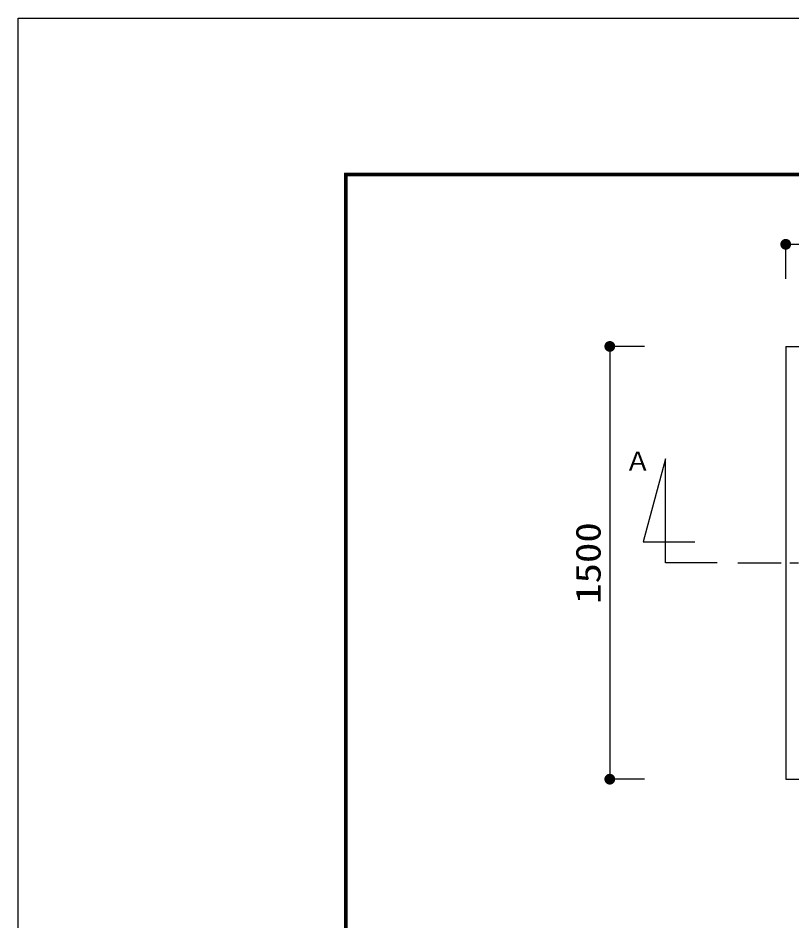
# Model space of a CAD drawing. Units: millimetres, scale not verified. Extents: x -21929 to 8910, y -6308 to 6308.
# Drawn here: x -8910 to -6227, y 3178 to 6308 of the extents above; entities that cross this region are included whole.
import ezdxf
from ezdxf.enums import TextEntityAlignment as Align

# ---------------------------------------------------------------- set-up
doc = ezdxf.new("R2010")
doc.units = ezdxf.units.MM
doc.header["$LTSCALE"] = 30
doc.linetypes.add('CHAIN1', pattern=[8, 5, -1, 1, -1])
for name, color, linetype, lineweight in [('0-1_空気管', 3, 'Continuous', 25), ('0-6_機器', 3, 'Continuous', 25), ('1-6_00クル-フ-6寸法', 132, 'Continuous', 25), ('1-9_図面枠', 7, 'Continuous', 25), ('1-A_Axis_waku', 7, 'Continuous', 25)]:
    doc.layers.add(name, color=color, linetype=linetype, lineweight=lineweight)
doc.styles.add('ＭＳ ゴシック', font='')
doc.styles.get('ＭＳ ゴシック').set_extended_font_data('MS Gothic')

msp = doc.modelspace()

# ---------------------------------------------------------------- linework, layer by layer
at = {"layer": '0-1_空気管', "linetype": 'CHAIN1'}
msp.add_line((-6414.35, 4419.4), (-2810.27, 4419.4), dxfattribs=at)
at = {"layer": '0-1_空気管'}
msp.add_lwpolyline([(-6486.11, 4419.53), (-6666.11, 4419.53), (-6666.11, 4779.53), (-6743.28, 4491.53), (-6563.28, 4491.53)], dxfattribs=at)
at = {"layer": '0-6_機器', "color": 2}
for p, q in [((-6248.7, 5169.4), (-6248.7, 3669.4)), ((-6248.7, 5169.4), (-2868.67, 5169.4)), ((-6248.7, 3669.4), (-2868.67, 3669.4))]:
    msp.add_line(p, q, dxfattribs=at)
at = {"layer": '1-6_00クル-フ-6寸法', "color": 4}
for p, q in [((-6248.7, 5403.25), (-6248.7, 5523.25)), ((-6248.7, 5523.25), (-2868.67, 5523.25)), ((-6738.61, 5169.4), (-6858.61, 5169.4)), ((-6858.61, 5169.4), (-6858.61, 3669.4)), ((-6738.61, 3669.4), (-6858.61, 3669.4))]:
    msp.add_line(p, q, dxfattribs=at)
at = {"layer": '1-6_00クル-フ-6寸法'}
for points in [[(-6248.7, 5523.25), (-6260.65, 5537.69), (-6258.74, 5539.08)], [(-6248.7, 5523.25), (-6258.74, 5539.08), (-6256.68, 5540.21)], [(-6248.7, 5523.25), (-6256.68, 5540.21), (-6254.49, 5541.08)], [(-6248.7, 5523.25), (-6254.49, 5541.08), (-6252.21, 5541.66)], [(-6248.7, 5523.25), (-6252.21, 5541.66), (-6249.87, 5541.96)], [(-6248.7, 5523.25), (-6249.87, 5541.96), (-6247.52, 5541.96)], [(-6248.7, 5523.25), (-6247.52, 5541.96), (-6245.18, 5541.66)], [(-6248.7, 5523.25), (-6245.18, 5541.66), (-6242.9, 5541.08)], [(-6248.7, 5523.25), (-6242.9, 5541.08), (-6240.71, 5540.21)], [(-6248.7, 5523.25), (-6240.71, 5540.21), (-6238.65, 5539.08)], [(-6248.7, 5523.25), (-6238.65, 5539.08), (-6236.74, 5537.69)], [(-6248.7, 5523.25), (-6267.45, 5523.25), (-6267.3, 5525.6)], [(-6248.7, 5523.25), (-6267.3, 5520.9), (-6267.45, 5523.25)], [(-6248.7, 5523.25), (-6267.3, 5525.6), (-6266.86, 5527.91)], [(-6248.7, 5523.25), (-6266.86, 5518.58), (-6267.3, 5520.9)], [(-6248.7, 5523.25), (-6266.86, 5527.91), (-6266.13, 5530.15)], [(-6248.7, 5523.25), (-6266.13, 5516.34), (-6266.86, 5518.58)], [(-6248.7, 5523.25), (-6266.13, 5530.15), (-6265.13, 5532.28)], [(-6248.7, 5523.25), (-6265.13, 5514.21), (-6266.13, 5516.34)], [(-6248.7, 5523.25), (-6265.13, 5532.28), (-6263.86, 5534.27)], [(-6248.7, 5523.25), (-6263.86, 5512.22), (-6265.13, 5514.21)], [(-6248.7, 5523.25), (-6263.86, 5534.27), (-6262.36, 5536.08)], [(-6248.7, 5523.25), (-6262.36, 5510.41), (-6263.86, 5512.22)], [(-6248.7, 5523.25), (-6262.36, 5536.08), (-6260.65, 5537.69)], [(-6248.7, 5523.25), (-6260.65, 5508.8), (-6262.36, 5510.41)], [(-6248.7, 5523.25), (-6258.74, 5507.41), (-6260.65, 5508.8)], [(-6248.7, 5523.25), (-6256.68, 5506.28), (-6258.74, 5507.41)], [(-6248.7, 5523.25), (-6254.49, 5505.41), (-6256.68, 5506.28)], [(-6248.7, 5523.25), (-6252.21, 5504.83), (-6254.49, 5505.41)], [(-6248.7, 5523.25), (-6249.87, 5504.53), (-6252.21, 5504.83)], [(-6248.7, 5523.25), (-6247.52, 5504.53), (-6249.87, 5504.53)], [(-6248.7, 5523.25), (-6236.74, 5537.69), (-6235.03, 5536.08)], [(-6248.7, 5523.25), (-6235.03, 5536.08), (-6233.53, 5534.27)], [(-6248.7, 5523.25), (-6233.53, 5534.27), (-6232.27, 5532.28)], [(-6248.7, 5523.25), (-6232.27, 5532.28), (-6231.26, 5530.15)], [(-6248.7, 5523.25), (-6231.26, 5530.15), (-6230.53, 5527.91)], [(-6248.7, 5523.25), (-6230.53, 5527.91), (-6230.09, 5525.6)], [(-6248.7, 5523.25), (-6230.09, 5525.6), (-6229.95, 5523.25)], [(-6248.7, 5523.25), (-6245.18, 5504.83), (-6247.52, 5504.53)], [(-6248.7, 5523.25), (-6242.9, 5505.41), (-6245.18, 5504.83)], [(-6248.7, 5523.25), (-6240.71, 5506.28), (-6242.9, 5505.41)], [(-6248.7, 5523.25), (-6238.65, 5507.41), (-6240.71, 5506.28)], [(-6248.7, 5523.25), (-6236.74, 5508.8), (-6238.65, 5507.41)], [(-6248.7, 5523.25), (-6235.03, 5510.41), (-6236.74, 5508.8)], [(-6248.7, 5523.25), (-6233.53, 5512.22), (-6235.03, 5510.41)], [(-6248.7, 5523.25), (-6232.27, 5514.21), (-6233.53, 5512.22)], [(-6248.7, 5523.25), (-6231.26, 5516.34), (-6232.27, 5514.21)], [(-6248.7, 5523.25), (-6230.53, 5518.58), (-6231.26, 5516.34)], [(-6248.7, 5523.25), (-6230.09, 5520.9), (-6230.53, 5518.58)], [(-6248.7, 5523.25), (-6229.95, 5523.25), (-6230.09, 5520.9)], [(-6858.61, 5169.4), (-6877.33, 5170.58), (-6877.03, 5172.91)], [(-6858.61, 5169.4), (-6877.33, 5168.22), (-6877.33, 5170.58)], [(-6858.61, 5169.4), (-6877.03, 5165.89), (-6877.33, 5168.22)], [(-6858.61, 5169.4), (-6877.03, 5172.91), (-6876.45, 5175.2)], [(-6858.61, 5169.4), (-6876.45, 5163.61), (-6877.03, 5165.89)], [(-6858.61, 5169.4), (-6876.45, 5175.2), (-6875.58, 5177.38)], [(-6858.61, 5169.4), (-6875.58, 5161.42), (-6876.45, 5163.61)], [(-6858.61, 5169.4), (-6875.58, 5177.38), (-6874.45, 5179.45)], [(-6858.61, 5169.4), (-6874.45, 5159.35), (-6875.58, 5161.42)], [(-6858.61, 5169.4), (-6874.45, 5179.45), (-6873.06, 5181.35)], [(-6858.61, 5169.4), (-6873.06, 5157.45), (-6874.45, 5159.35)], [(-6858.61, 5169.4), (-6873.06, 5181.35), (-6871.45, 5183.07)], [(-6858.61, 5169.4), (-6871.45, 5155.73), (-6873.06, 5157.45)], [(-6858.61, 5169.4), (-6871.45, 5183.07), (-6869.63, 5184.57)], [(-6858.61, 5169.4), (-6869.63, 5154.23), (-6871.45, 5155.73)], [(-6858.61, 5169.4), (-6869.63, 5184.57), (-6867.65, 5185.83)], [(-6858.61, 5169.4), (-6867.65, 5152.97), (-6869.63, 5154.23)], [(-6858.61, 5169.4), (-6867.65, 5185.83), (-6865.52, 5186.83)], [(-6858.61, 5169.4), (-6865.52, 5151.97), (-6867.65, 5152.97)], [(-6858.61, 5169.4), (-6865.52, 5186.83), (-6863.28, 5187.56)], [(-6858.61, 5169.4), (-6863.28, 5151.24), (-6865.52, 5151.97)], [(-6858.61, 5169.4), (-6863.28, 5187.56), (-6860.96, 5188)], [(-6858.61, 5169.4), (-6860.96, 5150.8), (-6863.28, 5151.24)], [(-6858.61, 5169.4), (-6860.96, 5188), (-6858.61, 5188.15)], [(-6858.61, 5169.4), (-6858.61, 5150.65), (-6860.96, 5150.8)], [(-6858.61, 5169.4), (-6858.61, 5188.15), (-6856.26, 5188)], [(-6858.61, 5169.4), (-6856.26, 5188), (-6853.95, 5187.56)], [(-6858.61, 5169.4), (-6853.95, 5187.56), (-6851.71, 5186.83)], [(-6858.61, 5169.4), (-6851.71, 5186.83), (-6849.58, 5185.83)], [(-6858.61, 5169.4), (-6849.58, 5185.83), (-6847.59, 5184.57)], [(-6858.61, 5169.4), (-6847.59, 5184.57), (-6845.78, 5183.07)], [(-6858.61, 5169.4), (-6845.78, 5183.07), (-6844.17, 5181.35)], [(-6858.61, 5169.4), (-6844.17, 5181.35), (-6842.78, 5179.45)], [(-6858.61, 5169.4), (-6842.78, 5179.45), (-6841.65, 5177.38)], [(-6858.61, 5169.4), (-6841.65, 5177.38), (-6840.78, 5175.2)], [(-6858.61, 5169.4), (-6840.78, 5175.2), (-6840.2, 5172.91)], [(-6858.61, 5169.4), (-6840.2, 5172.91), (-6839.9, 5170.58)], [(-6858.61, 5169.4), (-6839.9, 5170.58), (-6839.9, 5168.22)], [(-6858.61, 5169.4), (-6856.26, 5150.8), (-6858.61, 5150.65)], [(-6858.61, 5169.4), (-6853.95, 5151.24), (-6856.26, 5150.8)], [(-6858.61, 5169.4), (-6851.71, 5151.97), (-6853.95, 5151.24)], [(-6858.61, 5169.4), (-6849.58, 5152.97), (-6851.71, 5151.97)], [(-6858.61, 5169.4), (-6847.59, 5154.23), (-6849.58, 5152.97)], [(-6858.61, 5169.4), (-6845.78, 5155.73), (-6847.59, 5154.23)], [(-6858.61, 5169.4), (-6844.17, 5157.45), (-6845.78, 5155.73)], [(-6858.61, 5169.4), (-6842.78, 5159.35), (-6844.17, 5157.45)], [(-6858.61, 5169.4), (-6841.65, 5161.42), (-6842.78, 5159.35)], [(-6858.61, 5169.4), (-6840.78, 5163.61), (-6841.65, 5161.42)], [(-6858.61, 5169.4), (-6840.2, 5165.89), (-6840.78, 5163.61)], [(-6858.61, 5169.4), (-6839.9, 5168.22), (-6840.2, 5165.89)], [(-6858.61, 3669.4), (-6877.33, 3670.58), (-6877.03, 3672.91)], [(-6858.61, 3669.4), (-6877.33, 3668.22), (-6877.33, 3670.58)], [(-6858.61, 3669.4), (-6877.03, 3665.89), (-6877.33, 3668.22)], [(-6858.61, 3669.4), (-6877.03, 3672.91), (-6876.45, 3675.2)], [(-6858.61, 3669.4), (-6876.45, 3663.61), (-6877.03, 3665.89)], [(-6858.61, 3669.4), (-6876.45, 3675.2), (-6875.58, 3677.38)], [(-6858.61, 3669.4), (-6875.58, 3661.42), (-6876.45, 3663.61)], [(-6858.61, 3669.4), (-6875.58, 3677.38), (-6874.45, 3679.45)], [(-6858.61, 3669.4), (-6874.45, 3659.35), (-6875.58, 3661.42)], [(-6858.61, 3669.4), (-6874.45, 3679.45), (-6873.06, 3681.35)], [(-6858.61, 3669.4), (-6873.06, 3657.45), (-6874.45, 3659.35)], [(-6858.61, 3669.4), (-6873.06, 3681.35), (-6871.45, 3683.07)], [(-6858.61, 3669.4), (-6871.45, 3655.73), (-6873.06, 3657.45)], [(-6858.61, 3669.4), (-6871.45, 3683.07), (-6869.63, 3684.57)], [(-6858.61, 3669.4), (-6869.63, 3654.23), (-6871.45, 3655.73)], [(-6858.61, 3669.4), (-6869.63, 3684.57), (-6867.65, 3685.83)], [(-6858.61, 3669.4), (-6867.65, 3652.97), (-6869.63, 3654.23)], [(-6858.61, 3669.4), (-6867.65, 3685.83), (-6865.52, 3686.83)], [(-6858.61, 3669.4), (-6865.52, 3651.97), (-6867.65, 3652.97)], [(-6858.61, 3669.4), (-6865.52, 3686.83), (-6863.28, 3687.56)], [(-6858.61, 3669.4), (-6863.28, 3651.24), (-6865.52, 3651.97)], [(-6858.61, 3669.4), (-6863.28, 3687.56), (-6860.96, 3688)], [(-6858.61, 3669.4), (-6860.96, 3650.8), (-6863.28, 3651.24)], [(-6858.61, 3669.4), (-6860.96, 3688), (-6858.61, 3688.15)], [(-6858.61, 3669.4), (-6858.61, 3650.65), (-6860.96, 3650.8)], [(-6858.61, 3669.4), (-6858.61, 3688.15), (-6856.26, 3688)], [(-6858.61, 3669.4), (-6856.26, 3688), (-6853.95, 3687.56)], [(-6858.61, 3669.4), (-6853.95, 3687.56), (-6851.71, 3686.83)], [(-6858.61, 3669.4), (-6851.71, 3686.83), (-6849.58, 3685.83)], [(-6858.61, 3669.4), (-6849.58, 3685.83), (-6847.59, 3684.57)], [(-6858.61, 3669.4), (-6847.59, 3684.57), (-6845.78, 3683.07)], [(-6858.61, 3669.4), (-6845.78, 3683.07), (-6844.17, 3681.35)], [(-6858.61, 3669.4), (-6844.17, 3681.35), (-6842.78, 3679.45)], [(-6858.61, 3669.4), (-6842.78, 3679.45), (-6841.65, 3677.38)], [(-6858.61, 3669.4), (-6841.65, 3677.38), (-6840.78, 3675.2)], [(-6858.61, 3669.4), (-6840.78, 3675.2), (-6840.2, 3672.91)], [(-6858.61, 3669.4), (-6840.2, 3672.91), (-6839.9, 3670.58)], [(-6858.61, 3669.4), (-6839.9, 3670.58), (-6839.9, 3668.22)], [(-6858.61, 3669.4), (-6856.26, 3650.8), (-6858.61, 3650.65)], [(-6858.61, 3669.4), (-6853.95, 3651.24), (-6856.26, 3650.8)], [(-6858.61, 3669.4), (-6851.71, 3651.97), (-6853.95, 3651.24)], [(-6858.61, 3669.4), (-6849.58, 3652.97), (-6851.71, 3651.97)], [(-6858.61, 3669.4), (-6847.59, 3654.23), (-6849.58, 3652.97)], [(-6858.61, 3669.4), (-6845.78, 3655.73), (-6847.59, 3654.23)], [(-6858.61, 3669.4), (-6844.17, 3657.45), (-6845.78, 3655.73)], [(-6858.61, 3669.4), (-6842.78, 3659.35), (-6844.17, 3657.45)], [(-6858.61, 3669.4), (-6841.65, 3661.42), (-6842.78, 3659.35)], [(-6858.61, 3669.4), (-6840.78, 3663.61), (-6841.65, 3661.42)], [(-6858.61, 3669.4), (-6840.2, 3665.89), (-6840.78, 3663.61)], [(-6858.61, 3669.4), (-6839.9, 3668.22), (-6840.2, 3665.89)]]:
    msp.add_solid(points, dxfattribs=at)
at = {"layer": '1-9_図面枠'}
msp.add_lwpolyline([(-8910, -6307.5), (-8910, 6307.5), (8910, 6307.5), (8910, -6307.5)], close=True, dxfattribs=at)
at = {"layer": '1-A_Axis_waku'}
for p, q in [((-7778.4, 5769.9), (8408.4, 5769.9)), ((-7778.4, 5769.9), (-7778.4, -5814.9)), ((-7777.8, 5769.3), (8407.8, 5769.3)), ((-7777.8, 5769.3), (-7777.8, -5814.3)), ((-7777.2, 5768.7), (8407.2, 5768.7)), ((-7777.2, 5768.7), (-7777.2, -5813.7)), ((-7776.6, 5768.1), (8406.6, 5768.1)), ((-7776.6, 5768.1), (-7776.6, -5813.1)), ((-7776, 5767.5), (8406, 5767.5)), ((-7776, 5767.5), (-7776, -5812.5)), ((-7775.4, 5766.9), (8405.4, 5766.9)), ((-7775.4, 5766.9), (-7775.4, -5811.9)), ((-7774.8, 5766.3), (8404.8, 5766.3)), ((-7774.8, 5766.3), (-7774.8, -5811.3)), ((-7774.2, 5765.7), (8404.2, 5765.7)), ((-7774.2, 5765.7), (-7774.2, -5810.7)), ((-7773.6, 5765.1), (8403.6, 5765.1)), ((-7773.6, 5765.1), (-7773.6, -5810.1)), ((-7773, 5764.5), (8403, 5764.5)), ((-7773, 5764.5), (-7773, -5809.5)), ((-7772.4, 5763.9), (8402.4, 5763.9)), ((-7772.4, 5763.9), (-7772.4, -5808.9)), ((-7771.8, 5763.3), (8401.8, 5763.3)), ((-7771.8, 5763.3), (-7771.8, -5808.3)), ((-7771.2, 5762.7), (8401.2, 5762.7)), ((-7771.2, 5762.7), (-7771.2, -5807.7)), ((-7770.6, 5762.1), (8400.6, 5762.1)), ((-7770.6, 5762.1), (-7770.6, -5807.1)), ((-7770, 5761.5), (8400, 5761.5)), ((-7770, 5761.5), (-7770, -5806.5))]:
    msp.add_line(p, q, dxfattribs=at)

# ---------------------------------------------------------------- texts
at = {"layer": '0-1_空気管', "color": 4, "style": 'ＭＳ ゴシック'}
msp.add_text('Ａ', height=65.98, dxfattribs=at).set_placement((-6806.44, 4719.08), align=Align.BOTTOM_LEFT)
at = {"layer": '1-6_00クル-フ-6寸法', "color": 3, "style": 'ＭＳ ゴシック', "width": 1.2}
msp.add_text('1500', height=86.66, rotation=90, dxfattribs=at).set_placement((-6864.46, 4277.12), align=Align.BOTTOM_LEFT)

doc.saveas('drawing.dxf')
